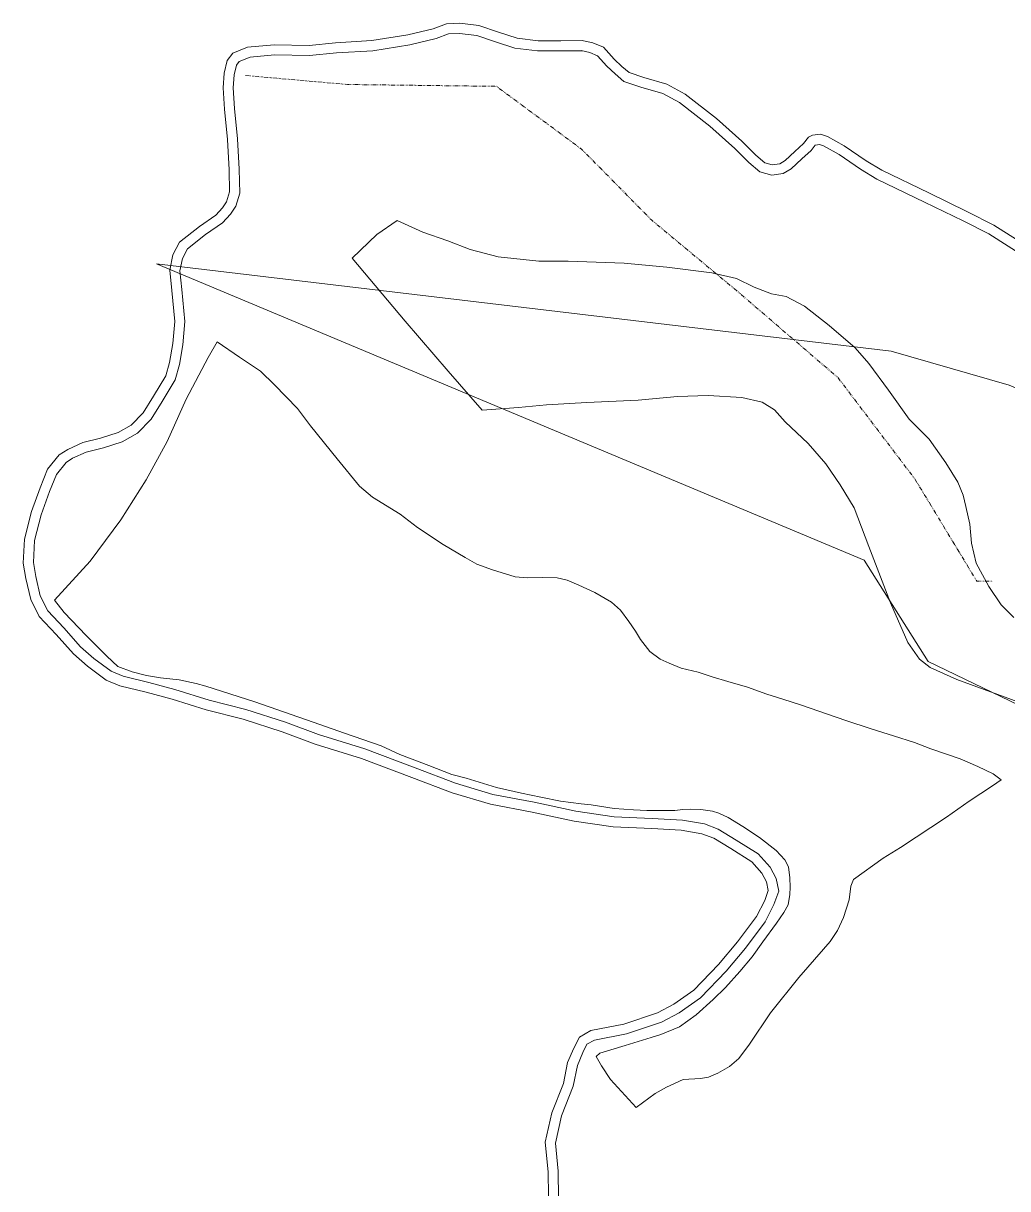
# Model space of a CAD drawing. Header units: millimetres. Extents: x 323319 to 328682, y 8609797 to 8615705.
# Drawn here: x 327321.4 to 327613.6, y 8614213.6 to 8614559.3 of the extents above; entities that cross this region are included whole.
import ezdxf

# ---------------------------------------------------------------- set-up
doc = ezdxf.new("R2010")
doc.units = ezdxf.units.MM
doc.linetypes.add('ACAD_ISO14W100', pattern=[24, 12, -3, 0, -3, 0, -3, 0, -3])
for name, color, linetype, lineweight in [('BASE CART_PARCELAS_p030B', 252, 'Continuous', 5), ('BG_COS_VIA', 251, 'Continuous', 0), ('quebradas', 253, 'Continuous', 0)]:
    doc.layers.add(name, color=color, linetype=linetype, lineweight=lineweight)

msp = doc.modelspace()

# ---------------------------------------------------------------- linework, layer by layer
at = {"layer": 'BASE CART_PARCELAS_p030B'}
msp.add_lwpolyline([(327618.74, 8614357.22), (327598.54, 8614364.61), (327590.55, 8614368.23), (327587.39, 8614370.64), (327583.92, 8614375.62), (327578.79, 8614387.39), (327572.38, 8614404.06), (327568.01, 8614415.53), (327563.86, 8614422.39), (327559.64, 8614428.58), (327554.37, 8614434.62), (327547.58, 8614441.1), (327544.34, 8614444.65), (327540.72, 8614446.91), (327534.69, 8614448.27), (327524.74, 8614448.87), (327515.55, 8614448.57), (327503.94, 8614447.51), (327488.64, 8614446.83), (327476.73, 8614446.08), (327468.44, 8614445.32), (327457.58, 8614444.57), (327447.56, 8614456.11), (327434.74, 8614470.9), (327419.08, 8614489.6), (327426.32, 8614496.7), (327432.35, 8614500.77), (327440.03, 8614497.3), (327447.42, 8614494.73), (327454.05, 8614492.17), (327462.34, 8614490.06), (327474.4, 8614488.7), (327483.15, 8614488.7), (327499.81, 8614488.17), (327512.47, 8614486.96), (327525.74, 8614485.31), (327533.12, 8614483.65), (327538.32, 8614481.01), (327543.45, 8614479.05), (327547.82, 8614478.29), (327553.25, 8614475.43), (327560.63, 8614469.69), (327568.32, 8614463.06), (327572.39, 8614458.38), (327578.19, 8614450.46), (327584.37, 8614441.86), (327590.25, 8614435.97), (327595.23, 8614428.88), (327598.77, 8614423.22), (327600.43, 8614419.3), (327601.18, 8614415.98), (327602.39, 8614410.7), (327602.84, 8614405.12), (327604.27, 8614399.16), (327608.04, 8614392.22), (327611.66, 8614386.79), (327615.43, 8614383.02)], dxfattribs=at)
for points in [[(327579, 8614462), (327614, 8614452), (327671, 8614428), (327706, 8614388), (327684, 8614362), (327644, 8614344), (327590, 8614370), (327571, 8614400), (327361, 8614488)], [(327416.72, 8614348.68), (327407.41, 8614352.02), (327390.14, 8614357.97), (327375.61, 8614362.66), (327372.69, 8614363.44), (327367.71, 8614364.49), (327362.16, 8614365.15), (327357.98, 8614365.8), (327353.75, 8614366.88), (327349.48, 8614368.47), (327346.2, 8614371.57), (327340.12, 8614377.72), (327333.53, 8614384.5), (327330.66, 8614388.14), (327341.25, 8614399.7), (327350.35, 8614411.97), (327357.9, 8614423.89), (327364.08, 8614435.21), (327369.72, 8614447.78), (327376.25, 8614460.17), (327378.97, 8614464.78), (327385.56, 8614460.22), (327391.83, 8614456.1), (327396, 8614452.1), (327402.77, 8614445.03), (327406.71, 8614439.89), (327414.56, 8614430.13), (327421.21, 8614421.98), (327425.03, 8614418.76), (327433.23, 8614413.66), (327438.42, 8614409.78), (327446.06, 8614404.64), (327452.59, 8614400.79), (327456.05, 8614398.88), (327460.65, 8614397.21), (327467.39, 8614395.12), (327471, 8614394.8), (327475.59, 8614394.92), (327479.89, 8614394.8), (327482.87, 8614394.14), (327486.33, 8614392.59), (327491.07, 8614390.42), (327495.97, 8614387.61), (327498.71, 8614385.22), (327501.16, 8614381.82), (327503.1, 8614378.93), (327504.65, 8614376.48), (327507.34, 8614372.9), (327510.44, 8614370.63), (327513.09, 8614369.47), (327516.73, 8614367.98), (327521.69, 8614366.78), (327525.86, 8614365.41), (327530.58, 8614364.04), (327536.34, 8614362.4), (327542.12, 8614360.31), (327546.9, 8614358.76), (327552.15, 8614357.09), (327565.6, 8614352.47), (327573.06, 8614350.02), (327579.71, 8614347.91), (327585.92, 8614345.94), (327590.75, 8614344.08), (327599.49, 8614341.13), (327604.74, 8614338.86), (327609.33, 8614336.65), (327611.63, 8614334.89), (327609.06, 8614333.1), (327602.2, 8614328.5), (327595.46, 8614323.79), (327581.77, 8614314.75), (327576.64, 8614311.64), (327567.84, 8614305.35), (327567.06, 8614303.32), (327566.53, 8614299.32), (327564.83, 8614294.04), (327563.1, 8614290.16), (327560.95, 8614286.88), (327554.3, 8614279.27), (327551.61, 8614276.23), (327543.23, 8614265.76), (327536.94, 8614256.42), (327533.75, 8614252.22), (327531, 8614249.83), (327527.6, 8614247.8), (327524.8, 8614246.66), (327522.38, 8614246.22), (327517.31, 8614245.92), (327512.3, 8614243.65), (327508.96, 8614241.8), (327503.35, 8614237.62), (327495.74, 8614246.01), (327493, 8614250.07), (327491.42, 8614252.79), (327492.55, 8614253.75), (327500.07, 8614256.08), (327507.77, 8614258.46), (327510.63, 8614259.3), (327516.15, 8614261.6), (327521.1, 8614265.13), (327526.17, 8614269.66), (327529.84, 8614273.22), (327534.08, 8614278.05), (327537.71, 8614282.41), (327540.96, 8614286.86), (327544.96, 8614292.3), (327547.2, 8614295.56), (327548.45, 8614297.77), (327548.93, 8614300.81), (327548.99, 8614303.02), (327548.96, 8614305.8), (327548.54, 8614309.03), (327547.41, 8614311.18), (327544.84, 8614313.92), (327539.92, 8614317.78), (327534.97, 8614321), (327530.67, 8614323.69), (327527.84, 8614324.98), (327525.99, 8614325.58), (327522.53, 8614326.05), (327519.54, 8614326.17), (327517.16, 8614326.11), (327514.77, 8614325.81), (327511.01, 8614325.75), (327506.45, 8614325.73), (327502.57, 8614325.96), (327496.84, 8614326.38), (327489.98, 8614327.46), (327487.03, 8614327.73), (327480.82, 8614328.57), (327475.03, 8614329.7), (327469.31, 8614330.9), (327461.88, 8614332.55), (327452.87, 8614335.41), (327448.58, 8614336.49), (327441.81, 8614339.09), (327433.22, 8614342.38), (327427.67, 8614344.94)]]:
    msp.add_lwpolyline(points, close=True, dxfattribs=at)
at = {"layer": 'BG_COS_VIA', "linetype": 'Continuous'}
for points in [[(327477.32, 8614211.42), (327477.16, 8614218.6), (327476.35, 8614227.33), (327478.33, 8614236.04), (327481.72, 8614244.8), (327482.99, 8614250.99), (327484.8, 8614255.28), (327486.46, 8614258.57), (327489.91, 8614260.5), (327499.67, 8614262.42), (327509.64, 8614265.75), (327514.52, 8614268.35), (327520.47, 8614272.47), (327527.75, 8614280.07), (327533.39, 8614286.8), (327539.04, 8614294.34), (327541.47, 8614299.04), (327542.55, 8614302.04), (327542.05, 8614304.57), (327540.66, 8614307.21), (327537.62, 8614310.55), (327531.41, 8614314.46), (327526.33, 8614317.56), (327522.81, 8614318.88), (327516.71, 8614319.93), (327507.97, 8614320.41), (327496.52, 8614320.88), (327484.88, 8614322.65), (327472.46, 8614325.26), (327460.08, 8614327.64), (327448.75, 8614331), (327436.7, 8614335.59), (327421.83, 8614341.2), (327408.09, 8614345.46), (327398.29, 8614349.11), (327386.68, 8614352.87), (327375.72, 8614355.64), (327365.6, 8614358.8), (327357.92, 8614360.85), (327350.08, 8614362.76), (327346.01, 8614364.45), (327340.45, 8614368.55), (327336.3, 8614372.22), (327331.2, 8614377.96), (327326.18, 8614383.31), (327323.63, 8614388.42), (327322.16, 8614394.63), (327321.42, 8614399.19), (327321.75, 8614406.31), (327323.85, 8614414.43), (327326.41, 8614421.47), (327328.63, 8614426.99), (327332.08, 8614431.31), (327334.59, 8614432.92), (327339.09, 8614434.93), (327344.37, 8614436.2), (327349.55, 8614437.88), (327353.48, 8614440.07), (327357.01, 8614443.75), (327360.08, 8614448.66), (327363.69, 8614454.73), (327364.86, 8614458.72), (327365.79, 8614464.27), (327366.41, 8614470.88), (327365.46, 8614480.05), (327364.9, 8614486.04), (327365.77, 8614490.58), (327367.75, 8614494.39), (327373.72, 8614499.03), (327378.52, 8614502.44), (327380.55, 8614504.61), (327381.77, 8614506.39), (327382.67, 8614509.34), (327382.51, 8614515.87), (327382.03, 8614524.82), (327381.09, 8614533.82), (327380.7, 8614540.2), (327381.02, 8614544.53), (327381.92, 8614548.28), (327383.63, 8614550.43), (327387.99, 8614552.25), (327395.88, 8614552.91), (327406.29, 8614552.75), (327414.13, 8614553.54), (327424.82, 8614554.17), (327435.59, 8614555.88), (327443.1, 8614557.67), (327447.03, 8614559.14), (327451.02, 8614559.31), (327456.66, 8614558.65), (327462.49, 8614556.7), (327468.02, 8614554.86), (327474.26, 8614554.1), (327480.95, 8614554.1), (327487.33, 8614554.18), (327487.69, 8614554.14), (327490.5, 8614553.49), (327493.61, 8614552.21), (327496.79, 8614548.68), (327499.09, 8614546.52), (327501.21, 8614544.69), (327505.65, 8614543.22), (327512.4, 8614541.28), (327517.86, 8614538.3), (327527.15, 8614531.08), (327534.72, 8614524.31), (327538.81, 8614520.22), (327541.51, 8614517.94), (327543.73, 8614517.32), (327545.92, 8614517.65), (327547.53, 8614518.58), (327550.46, 8614521.32), (327553.02, 8614523.67), (327554.52, 8614525.52), (327555.69, 8614526.1), (327558.06, 8614526.38), (327560.08, 8614525.7), (327565.11, 8614522.97), (327571.56, 8614518.53), (327576.2, 8614515.74), (327590.19, 8614508.98), (327601.66, 8614503.39), (327609.53, 8614499.46), (327624.79, 8614489.72)], [(327480.32, 8614210.8), (327480.16, 8614218.78), (327479.39, 8614227.13), (327481.21, 8614235.16), (327484.6, 8614243.96), (327485.87, 8614250.09), (327487.52, 8614254.02), (327488.72, 8614256.41), (327490.95, 8614257.64), (327500.45, 8614259.52), (327510.84, 8614262.99), (327516.08, 8614265.77), (327522.43, 8614270.19), (327529.99, 8614278.07), (327535.73, 8614284.94), (327541.59, 8614292.74), (327544.23, 8614297.84), (327545.67, 8614301.8), (327544.91, 8614305.59), (327543.14, 8614308.95), (327539.56, 8614312.87), (327532.99, 8614317.02), (327527.65, 8614320.26), (327523.59, 8614321.78), (327517.05, 8614322.93), (327508.11, 8614323.41), (327496.82, 8614323.88), (327485.42, 8614325.59), (327473.06, 8614328.2), (327460.8, 8614330.56), (327449.71, 8614333.84), (327437.76, 8614338.41), (327422.79, 8614344.04), (327409.05, 8614348.3), (327399.27, 8614351.93), (327387.52, 8614355.75), (327376.54, 8614358.52), (327366.44, 8614361.68), (327358.66, 8614363.75), (327351.02, 8614365.62), (327347.51, 8614367.09), (327342.33, 8614370.89), (327338.42, 8614374.34), (327333.42, 8614379.98), (327328.66, 8614385.05), (327326.47, 8614389.44), (327325.1, 8614395.23), (327324.42, 8614399.37), (327324.73, 8614405.85), (327326.73, 8614413.53), (327329.21, 8614420.39), (327331.25, 8614425.47), (327334.12, 8614429.05), (327336.03, 8614430.28), (327340.05, 8614432.07), (327345.19, 8614433.32), (327350.75, 8614435.12), (327355.34, 8614437.67), (327359.39, 8614441.89), (327362.64, 8614447.1), (327366.45, 8614453.53), (327367.8, 8614458.06), (327368.77, 8614463.89), (327369.41, 8614470.88), (327368.46, 8614480.35), (327367.92, 8614485.9), (327368.63, 8614489.58), (327370.11, 8614492.41), (327375.52, 8614496.63), (327380.5, 8614500.16), (327382.89, 8614502.73), (327384.51, 8614505.07), (327385.67, 8614508.92), (327385.51, 8614515.99), (327385.03, 8614525.06), (327384.09, 8614534.06), (327383.7, 8614540.18), (327384, 8614544.07), (327384.68, 8614546.94), (327385.49, 8614547.97), (327388.71, 8614549.31), (327395.98, 8614549.91), (327406.41, 8614549.75), (327414.37, 8614550.54), (327425.14, 8614551.17), (327436.17, 8614552.94), (327443.98, 8614554.79), (327447.63, 8614556.16), (327450.9, 8614556.31), (327456, 8614555.71), (327461.53, 8614553.86), (327467.36, 8614551.92), (327474.08, 8614551.1), (327480.97, 8614551.1), (327487.37, 8614551.18), (327487, 8614551.22), (327489.58, 8614550.61), (327491.84, 8614549.69), (327494.65, 8614546.58), (327497.09, 8614544.3), (327499.71, 8614542.03), (327504.75, 8614540.34), (327511.26, 8614538.48), (327516.22, 8614535.78), (327525.23, 8614528.78), (327532.66, 8614522.13), (327536.77, 8614518), (327540.07, 8614515.22), (327543.55, 8614514.26), (327546.94, 8614514.77), (327549.33, 8614516.16), (327552.5, 8614519.12), (327555.22, 8614521.61), (327556.44, 8614523.12), (327556.56, 8614523.18), (327557.74, 8614523.32), (327558.88, 8614522.94), (327563.55, 8614520.41), (327569.94, 8614516.01), (327574.76, 8614513.1), (327588.87, 8614506.28), (327600.34, 8614500.69), (327608.05, 8614496.84), (327622.99, 8614487.3)]]:
    msp.add_lwpolyline(points, dxfattribs=at)
at = {"layer": 'quebradas', "linetype": 'ACAD_ISO14W100', "ltscale": 0.1, "flags": 128}
msp.add_lwpolyline([(327387.41, 8614543.83), (327417.64, 8614541.16), (327461.86, 8614540.61), (327487.24, 8614521.87), (327507.94, 8614500.9), (327533.29, 8614479.87), (327563.24, 8614454.17), (327586.16, 8614423.97), (327604.41, 8614393.82), (327609.07, 8614393.76)], dxfattribs=at)

doc.saveas('drawing.dxf')
